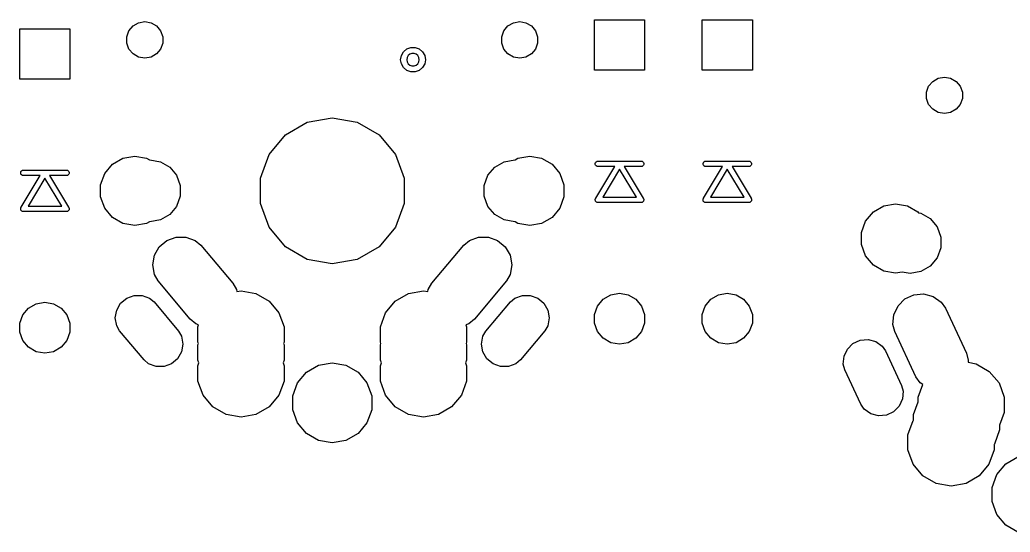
# Model space of a CAD drawing. Extents: x 61 to 195, y -144 to -65.
# Drawn here: x 127.8 to 155.38, y -139.5 to -125.24 of the extents above; entities that cross this region are included whole.
import ezdxf

# ---------------------------------------------------------------- set-up
doc = ezdxf.new("R2010")
doc.units = 0
doc.header["$MEASUREMENT"] = 0
doc.layers.add('BLACK', color=7, linetype='CONTINUOUS')

msp = doc.modelspace()

# ---------------------------------------------------------------- linework, layer by layer
at = {"layer": 'BLACK', "linetype": 'CONTINUOUS'}
for p, q in [((130.84, -125.546), (130.954, -125.411)), ((130.954, -125.411), (131.106, -125.323)), ((131.106, -125.323), (131.28, -125.292)), ((131.28, -125.292), (131.454, -125.323)), ((131.454, -125.323), (131.606, -125.411)), ((131.606, -125.411), (131.72, -125.546)), ((141.28, -125.546), (141.394, -125.411)), ((141.394, -125.411), (141.546, -125.323)), ((141.546, -125.323), (141.72, -125.292)), ((141.72, -125.292), (141.894, -125.323)), ((141.894, -125.323), (142.046, -125.411)), ((142.046, -125.411), (142.16, -125.546)), ((143.802, -126.638), (143.802, -125.241)), ((143.802, -125.241), (145.198, -125.241)), ((145.198, -125.241), (145.198, -126.638)), ((146.802, -126.638), (146.802, -125.241)), ((146.802, -125.241), (148.198, -125.241)), ((148.198, -125.241), (148.198, -126.638)), ((127.801, -126.888), (127.801, -125.491)), ((127.801, -125.491), (129.198, -125.491)), ((129.198, -125.491), (129.198, -126.888)), ((130.78, -125.712), (130.84, -125.546)), ((130.78, -125.888), (130.78, -125.712)), ((131.72, -125.546), (131.78, -125.712)), ((131.78, -125.712), (131.78, -125.888)), ((141.22, -125.712), (141.28, -125.546)), ((141.22, -125.888), (141.22, -125.712)), ((142.16, -125.546), (142.22, -125.712)), ((142.22, -125.712), (142.22, -125.888)), ((130.84, -126.054), (130.78, -125.888)), ((131.78, -125.888), (131.72, -126.054)), ((138.577, -126.051), (138.69, -126.01)), ((138.69, -126.01), (138.81, -126.01)), ((138.81, -126.01), (138.922, -126.051)), ((141.28, -126.054), (141.22, -125.888)), ((142.22, -125.888), (142.16, -126.054)), ((130.954, -126.189), (130.84, -126.054)), ((131.106, -126.277), (130.954, -126.189)), ((131.28, -126.308), (131.106, -126.277)), ((131.454, -126.277), (131.28, -126.308)), ((131.606, -126.189), (131.454, -126.277)), ((131.72, -126.054), (131.606, -126.189)), ((138.405, -126.35), (138.426, -126.232)), ((138.426, -126.232), (138.486, -126.128)), ((138.486, -126.128), (138.577, -126.051)), ((138.586, -126.29), (138.575, -126.35)), ((138.616, -126.238), (138.586, -126.29)), ((138.662, -126.198), (138.616, -126.238)), ((138.72, -126.178), (138.662, -126.198)), ((138.78, -126.178), (138.72, -126.178)), ((138.838, -126.198), (138.78, -126.178)), ((138.884, -126.238), (138.838, -126.198)), ((138.914, -126.29), (138.884, -126.238)), ((138.925, -126.35), (138.914, -126.29)), ((138.922, -126.051), (139.014, -126.128)), ((139.014, -126.128), (139.074, -126.232)), ((139.074, -126.232), (139.095, -126.35)), ((141.394, -126.189), (141.28, -126.054)), ((141.546, -126.277), (141.394, -126.189)), ((141.72, -126.308), (141.546, -126.277)), ((141.894, -126.277), (141.72, -126.308)), ((142.046, -126.189), (141.894, -126.277)), ((142.16, -126.054), (142.046, -126.189)), ((138.426, -126.468), (138.405, -126.35)), ((138.486, -126.572), (138.426, -126.468)), ((138.577, -126.649), (138.486, -126.572)), ((138.575, -126.35), (138.586, -126.41)), ((138.586, -126.41), (138.616, -126.462)), ((138.616, -126.462), (138.662, -126.502)), ((138.662, -126.502), (138.72, -126.522)), ((138.72, -126.522), (138.78, -126.522)), ((138.78, -126.522), (138.838, -126.502)), ((138.838, -126.502), (138.884, -126.462)), ((138.884, -126.462), (138.914, -126.41)), ((138.914, -126.41), (138.925, -126.35)), ((139.014, -126.572), (138.922, -126.649)), ((139.074, -126.468), (139.014, -126.572)), ((139.095, -126.35), (139.074, -126.468)), ((138.69, -126.69), (138.577, -126.649)), ((138.81, -126.69), (138.69, -126.69)), ((138.922, -126.649), (138.81, -126.69)), ((145.198, -126.638), (143.802, -126.638)), ((148.198, -126.638), (146.802, -126.638)), ((153.371, -126.865), (153.545, -126.834)), ((153.545, -126.834), (153.719, -126.865)), ((129.198, -126.888), (127.801, -126.888)), ((153.045, -127.254), (153.105, -127.088)), ((153.105, -127.088), (153.219, -126.953)), ((153.219, -126.953), (153.371, -126.865)), ((153.719, -126.865), (153.871, -126.953)), ((153.871, -126.953), (153.985, -127.088)), ((153.985, -127.088), (154.045, -127.254)), ((153.045, -127.43), (153.045, -127.254)), ((154.045, -127.254), (154.045, -127.43)), ((153.105, -127.596), (153.045, -127.43)), ((153.219, -127.731), (153.105, -127.596)), ((153.985, -127.596), (153.871, -127.731)), ((154.045, -127.43), (153.985, -127.596)), ((153.371, -127.819), (153.219, -127.731)), ((153.545, -127.85), (153.371, -127.819)), ((153.719, -127.819), (153.545, -127.85)), ((153.871, -127.731), (153.719, -127.819)), ((135.195, -128.444), (135.805, -128.092)), ((135.805, -128.092), (136.5, -127.969)), ((136.5, -127.969), (137.195, -128.092)), ((137.195, -128.092), (137.805, -128.444)), ((134.741, -128.985), (135.195, -128.444)), ((137.805, -128.444), (138.259, -128.985)), ((130.67, -129.094), (131, -129.035)), ((131, -129.035), (131.33, -129.094)), ((134.5, -129.647), (134.741, -128.985)), ((138.259, -128.985), (138.5, -129.647)), ((141.67, -129.094), (142, -129.035)), ((142, -129.035), (142.33, -129.094)), ((130.165, -129.518), (130.38, -129.261)), ((130.38, -129.261), (130.67, -129.094)), ((131.33, -129.094), (131.409, -129.139)), ((131.409, -129.139), (131.42, -129.137)), ((131.42, -129.137), (131.715, -129.189)), ((131.715, -129.189), (131.975, -129.339)), ((141.025, -129.339), (141.285, -129.189)), ((141.285, -129.189), (141.58, -129.137)), ((141.58, -129.137), (141.591, -129.139)), ((141.591, -129.139), (141.67, -129.094)), ((142.33, -129.094), (142.62, -129.261)), ((142.62, -129.261), (142.835, -129.518)), ((143.825, -129.237), (143.834, -129.212)), ((143.825, -129.263), (143.825, -129.237)), ((143.834, -129.288), (143.825, -129.263)), ((143.834, -129.212), (143.851, -129.192)), ((143.851, -129.308), (143.834, -129.288)), ((143.839, -130.206), (144.368, -129.325)), ((143.851, -129.192), (143.874, -129.178)), ((143.874, -129.322), (143.851, -129.308)), ((143.874, -129.178), (143.893, -129.175)), ((143.893, -129.325), (143.874, -129.322)), ((143.893, -129.175), (144.493, -129.175)), ((144.368, -129.325), (143.893, -129.325)), ((144.493, -129.175), (144.499, -129.174)), ((144.499, -129.174), (144.5, -129.174)), ((144.5, -129.174), (144.501, -129.174)), ((144.501, -129.174), (144.507, -129.175)), ((144.507, -129.175), (145.107, -129.175)), ((145.107, -129.325), (144.632, -129.325)), ((144.632, -129.325), (145.161, -130.206)), ((145.107, -129.175), (145.126, -129.178)), ((145.126, -129.322), (145.107, -129.325)), ((145.126, -129.178), (145.149, -129.192)), ((145.149, -129.308), (145.126, -129.322)), ((145.149, -129.192), (145.166, -129.212)), ((145.166, -129.288), (145.149, -129.308)), ((145.166, -129.212), (145.175, -129.237)), ((145.175, -129.263), (145.166, -129.288)), ((145.175, -129.237), (145.175, -129.263)), ((146.825, -129.237), (146.834, -129.212)), ((146.825, -129.263), (146.825, -129.237)), ((146.834, -129.288), (146.825, -129.263)), ((146.834, -129.212), (146.851, -129.192)), ((146.851, -129.308), (146.834, -129.288)), ((146.839, -130.206), (147.368, -129.325)), ((146.851, -129.192), (146.874, -129.178)), ((146.874, -129.322), (146.851, -129.308)), ((146.874, -129.178), (146.893, -129.175)), ((146.893, -129.325), (146.874, -129.322)), ((146.893, -129.175), (147.493, -129.175)), ((147.368, -129.325), (146.893, -129.325)), ((147.493, -129.175), (147.499, -129.174)), ((147.499, -129.174), (147.5, -129.174)), ((147.5, -129.174), (147.501, -129.174)), ((147.501, -129.174), (147.507, -129.175)), ((147.507, -129.175), (148.107, -129.175)), ((148.107, -129.325), (147.632, -129.325)), ((147.632, -129.325), (148.161, -130.206)), ((148.107, -129.175), (148.126, -129.178)), ((148.126, -129.322), (148.107, -129.325)), ((148.126, -129.178), (148.149, -129.192)), ((148.149, -129.308), (148.126, -129.322)), ((148.149, -129.192), (148.166, -129.212)), ((148.166, -129.288), (148.149, -129.308)), ((148.166, -129.212), (148.175, -129.237)), ((148.175, -129.263), (148.166, -129.288)), ((148.175, -129.237), (148.175, -129.263)), ((127.825, -129.487), (127.834, -129.462)), ((127.825, -129.513), (127.825, -129.487)), ((127.834, -129.538), (127.825, -129.513)), ((127.834, -129.462), (127.851, -129.442)), ((127.851, -129.558), (127.834, -129.538)), ((127.839, -130.456), (128.368, -129.575)), ((127.851, -129.442), (127.874, -129.428)), ((127.874, -129.572), (127.851, -129.558)), ((127.874, -129.428), (127.893, -129.425)), ((127.893, -129.575), (127.874, -129.572)), ((127.893, -129.425), (128.493, -129.425)), ((128.368, -129.575), (127.893, -129.575)), ((128.493, -129.425), (128.499, -129.424)), ((128.499, -129.424), (128.5, -129.424)), ((128.5, -129.424), (128.501, -129.424)), ((128.501, -129.424), (128.507, -129.425)), ((128.507, -129.425), (129.107, -129.425)), ((129.107, -129.575), (128.632, -129.575)), ((128.632, -129.575), (129.161, -130.456)), ((129.107, -129.425), (129.126, -129.428)), ((129.126, -129.572), (129.107, -129.575)), ((129.126, -129.428), (129.149, -129.442)), ((129.149, -129.558), (129.126, -129.572)), ((129.149, -129.442), (129.166, -129.462)), ((129.166, -129.538), (129.149, -129.558)), ((129.166, -129.462), (129.175, -129.487)), ((129.175, -129.513), (129.166, -129.538)), ((129.175, -129.487), (129.175, -129.513)), ((130.05, -129.832), (130.165, -129.518)), ((131.975, -129.339), (132.167, -129.568)), ((132.167, -129.568), (132.27, -129.85)), ((140.73, -129.85), (140.833, -129.568)), ((140.833, -129.568), (141.025, -129.339)), ((142.835, -129.518), (142.95, -129.832)), ((144.5, -129.396), (144.032, -130.175)), ((144.968, -130.175), (144.5, -129.396)), ((147.5, -129.396), (147.032, -130.175)), ((147.968, -130.175), (147.5, -129.396)), ((128.5, -129.646), (128.032, -130.425)), ((128.968, -130.425), (128.5, -129.646)), ((130.05, -130.168), (130.05, -129.832)), ((132.27, -129.85), (132.27, -130.15)), ((134.5, -130.353), (134.5, -129.647)), ((138.5, -129.647), (138.5, -130.353)), ((140.73, -130.15), (140.73, -129.85)), ((142.95, -129.832), (142.95, -130.168)), ((132.27, -130.15), (132.167, -130.432)), ((140.833, -130.432), (140.73, -130.15)), ((128.032, -130.425), (128.968, -130.425)), ((130.165, -130.482), (130.05, -130.168)), ((132.167, -130.432), (131.975, -130.661)), ((134.741, -131.015), (134.5, -130.353)), ((138.5, -130.353), (138.259, -131.015)), ((141.025, -130.661), (140.833, -130.432)), ((142.95, -130.168), (142.835, -130.482)), ((143.825, -130.236), (143.83, -130.224)), ((143.825, -130.237), (143.825, -130.236)), ((143.825, -130.236), (143.825, -130.236)), ((143.825, -130.249), (143.825, -130.237)), ((143.825, -130.262), (143.825, -130.249)), ((143.825, -130.263), (143.825, -130.262)), ((143.829, -130.275), (143.825, -130.263)), ((143.825, -130.263), (143.825, -130.263)), ((143.833, -130.287), (143.829, -130.275)), ((143.83, -130.224), (143.834, -130.212)), ((143.834, -130.287), (143.833, -130.287)), ((143.834, -130.212), (143.839, -130.206)), ((143.834, -130.288), (143.834, -130.287)), ((143.842, -130.298), (143.834, -130.288)), ((143.85, -130.308), (143.842, -130.298)), ((143.851, -130.308), (143.85, -130.308)), ((143.862, -130.315), (143.851, -130.308)), ((143.851, -130.308), (143.851, -130.308)), ((143.873, -130.321), (143.862, -130.315)), ((143.874, -130.322), (143.873, -130.321)), ((143.873, -130.321), (143.873, -130.321)), ((143.886, -130.324), (143.874, -130.322)), ((143.899, -130.326), (143.886, -130.324)), ((143.906, -130.325), (143.899, -130.326)), ((145.094, -130.325), (143.906, -130.325)), ((144.032, -130.175), (144.968, -130.175)), ((145.101, -130.326), (145.094, -130.325)), ((145.114, -130.324), (145.101, -130.326)), ((145.126, -130.322), (145.114, -130.324)), ((145.127, -130.321), (145.126, -130.322)), ((145.138, -130.315), (145.127, -130.321)), ((145.127, -130.321), (145.127, -130.321)), ((145.149, -130.308), (145.138, -130.315)), ((145.15, -130.308), (145.149, -130.308)), ((145.149, -130.308), (145.149, -130.308)), ((145.158, -130.298), (145.15, -130.308)), ((145.166, -130.288), (145.158, -130.298)), ((145.161, -130.206), (145.166, -130.212)), ((145.166, -130.212), (145.17, -130.224)), ((145.167, -130.287), (145.166, -130.287)), ((145.166, -130.287), (145.166, -130.288)), ((145.171, -130.275), (145.167, -130.287)), ((145.17, -130.224), (145.175, -130.236)), ((145.175, -130.263), (145.171, -130.275)), ((145.175, -130.236), (145.175, -130.236)), ((145.175, -130.236), (145.175, -130.237)), ((145.175, -130.237), (145.175, -130.249)), ((145.175, -130.249), (145.175, -130.262)), ((145.175, -130.262), (145.175, -130.263)), ((145.175, -130.263), (145.175, -130.263)), ((146.825, -130.236), (146.83, -130.224)), ((146.825, -130.237), (146.825, -130.236)), ((146.825, -130.236), (146.825, -130.236)), ((146.825, -130.249), (146.825, -130.237)), ((146.825, -130.262), (146.825, -130.249)), ((146.825, -130.263), (146.825, -130.262)), ((146.829, -130.275), (146.825, -130.263)), ((146.825, -130.263), (146.825, -130.263)), ((146.833, -130.287), (146.829, -130.275)), ((146.83, -130.224), (146.834, -130.212)), ((146.834, -130.287), (146.833, -130.287)), ((146.834, -130.212), (146.839, -130.206)), ((146.834, -130.288), (146.834, -130.287)), ((146.842, -130.298), (146.834, -130.288)), ((146.85, -130.308), (146.842, -130.298)), ((146.851, -130.308), (146.85, -130.308)), ((146.862, -130.315), (146.851, -130.308)), ((146.851, -130.308), (146.851, -130.308)), ((146.873, -130.321), (146.862, -130.315)), ((146.874, -130.322), (146.873, -130.321)), ((146.873, -130.321), (146.873, -130.321)), ((146.886, -130.324), (146.874, -130.322)), ((146.899, -130.326), (146.886, -130.324)), ((146.906, -130.325), (146.899, -130.326)), ((148.094, -130.325), (146.906, -130.325)), ((147.032, -130.175), (147.968, -130.175)), ((148.101, -130.326), (148.094, -130.325)), ((148.114, -130.324), (148.101, -130.326)), ((148.126, -130.322), (148.114, -130.324)), ((148.127, -130.321), (148.126, -130.322)), ((148.138, -130.315), (148.127, -130.321)), ((148.127, -130.321), (148.127, -130.321)), ((148.149, -130.308), (148.138, -130.315)), ((148.15, -130.308), (148.149, -130.308)), ((148.149, -130.308), (148.149, -130.308)), ((148.158, -130.298), (148.15, -130.308)), ((148.166, -130.288), (148.158, -130.298)), ((148.161, -130.206), (148.166, -130.212)), ((148.166, -130.212), (148.17, -130.224)), ((148.167, -130.287), (148.166, -130.287)), ((148.166, -130.287), (148.166, -130.288)), ((148.171, -130.275), (148.167, -130.287)), ((148.17, -130.224), (148.175, -130.236)), ((148.175, -130.263), (148.171, -130.275)), ((148.175, -130.236), (148.175, -130.236)), ((148.175, -130.236), (148.175, -130.237)), ((148.175, -130.237), (148.175, -130.249)), ((148.175, -130.249), (148.175, -130.262)), ((148.175, -130.262), (148.175, -130.263)), ((148.175, -130.263), (148.175, -130.263)), ((151.567, -130.588), (151.857, -130.42)), ((151.857, -130.42), (152.187, -130.362)), ((152.187, -130.362), (152.517, -130.42)), ((152.517, -130.42), (152.807, -130.588)), ((127.825, -130.486), (127.83, -130.474)), ((127.825, -130.487), (127.825, -130.486)), ((127.825, -130.486), (127.825, -130.486)), ((127.825, -130.499), (127.825, -130.487)), ((127.825, -130.512), (127.825, -130.499)), ((127.825, -130.513), (127.825, -130.512)), ((127.829, -130.525), (127.825, -130.513)), ((127.825, -130.513), (127.825, -130.513)), ((127.833, -130.537), (127.829, -130.525)), ((127.83, -130.474), (127.834, -130.462)), ((127.834, -130.537), (127.833, -130.537)), ((127.834, -130.462), (127.839, -130.456)), ((127.834, -130.538), (127.834, -130.537)), ((127.842, -130.548), (127.834, -130.538)), ((127.85, -130.558), (127.842, -130.548)), ((127.851, -130.558), (127.85, -130.558)), ((127.862, -130.565), (127.851, -130.558)), ((127.851, -130.558), (127.851, -130.558)), ((127.873, -130.571), (127.862, -130.565)), ((127.874, -130.572), (127.873, -130.571)), ((127.873, -130.571), (127.873, -130.571)), ((127.886, -130.574), (127.874, -130.572)), ((127.899, -130.576), (127.886, -130.574)), ((127.906, -130.575), (127.899, -130.576)), ((129.094, -130.575), (127.906, -130.575)), ((129.101, -130.576), (129.094, -130.575)), ((129.114, -130.574), (129.101, -130.576)), ((129.126, -130.572), (129.114, -130.574)), ((129.127, -130.571), (129.126, -130.572)), ((129.138, -130.565), (129.127, -130.571)), ((129.127, -130.571), (129.127, -130.571)), ((129.149, -130.558), (129.138, -130.565)), ((129.15, -130.558), (129.149, -130.558)), ((129.149, -130.558), (129.149, -130.558)), ((129.158, -130.548), (129.15, -130.558)), ((129.166, -130.538), (129.158, -130.548)), ((129.161, -130.456), (129.166, -130.462)), ((129.166, -130.462), (129.17, -130.474)), ((129.167, -130.537), (129.166, -130.537)), ((129.166, -130.537), (129.166, -130.538)), ((129.171, -130.525), (129.167, -130.537)), ((129.17, -130.474), (129.175, -130.486)), ((129.175, -130.513), (129.171, -130.525)), ((129.175, -130.486), (129.175, -130.486)), ((129.175, -130.486), (129.175, -130.487)), ((129.175, -130.487), (129.175, -130.499)), ((129.175, -130.499), (129.175, -130.512)), ((129.175, -130.512), (129.175, -130.513)), ((129.175, -130.513), (129.175, -130.513)), ((130.38, -130.739), (130.165, -130.482)), ((131.975, -130.661), (131.715, -130.811)), ((141.285, -130.811), (141.025, -130.661)), ((142.835, -130.482), (142.62, -130.739)), ((151.352, -130.844), (151.567, -130.588)), ((152.807, -130.588), (152.829, -130.614)), ((152.829, -130.614), (152.888, -130.624)), ((152.888, -130.624), (153.148, -130.774)), ((130.67, -130.906), (130.38, -130.739)), ((131, -130.965), (130.67, -130.906)), ((131.33, -130.906), (131, -130.965)), ((131.409, -130.861), (131.33, -130.906)), ((131.42, -130.863), (131.409, -130.861)), ((131.715, -130.811), (131.42, -130.863)), ((141.58, -130.863), (141.285, -130.811)), ((141.591, -130.861), (141.58, -130.863)), ((141.67, -130.906), (141.591, -130.861)), ((142, -130.965), (141.67, -130.906)), ((142.33, -130.906), (142, -130.965)), ((142.62, -130.739), (142.33, -130.906)), ((151.237, -131.159), (151.352, -130.844)), ((153.148, -130.774), (153.341, -131.004)), ((135.195, -131.556), (134.741, -131.015)), ((138.259, -131.015), (137.805, -131.556)), ((151.237, -131.494), (151.237, -131.159)), ((153.341, -131.004), (153.443, -131.285)), ((131.685, -131.555), (131.895, -131.38)), ((131.895, -131.38), (132.152, -131.286)), ((132.152, -131.286), (132.425, -131.286)), ((132.425, -131.286), (132.682, -131.38)), ((132.682, -131.38), (132.838, -131.511)), ((132.838, -131.511), (133.729, -132.573)), ((139.271, -132.573), (140.162, -131.511)), ((140.162, -131.511), (140.318, -131.38)), ((140.318, -131.38), (140.575, -131.286)), ((140.575, -131.286), (140.848, -131.286)), ((140.848, -131.286), (141.105, -131.38)), ((141.105, -131.38), (141.315, -131.555)), ((151.352, -131.809), (151.237, -131.494)), ((153.443, -131.285), (153.443, -131.585)), ((131.501, -132.061), (131.549, -131.792)), ((131.549, -131.792), (131.685, -131.555)), ((135.805, -131.908), (135.195, -131.556)), ((137.805, -131.556), (137.195, -131.908)), ((141.315, -131.555), (141.451, -131.792)), ((141.451, -131.792), (141.499, -132.061)), ((151.567, -132.065), (151.352, -131.809)), ((153.443, -131.585), (153.341, -131.867)), ((131.549, -132.33), (131.501, -132.061)), ((136.5, -132.031), (135.805, -131.908)), ((137.195, -131.908), (136.5, -132.031)), ((141.499, -132.061), (141.451, -132.33)), ((151.857, -132.233), (151.567, -132.065)), ((153.341, -131.867), (153.148, -132.096)), ((131.651, -132.507), (131.549, -132.33)), ((141.451, -132.33), (141.349, -132.507)), ((152.187, -132.291), (151.857, -132.233)), ((152.37, -132.259), (152.187, -132.291)), ((152.593, -132.298), (152.37, -132.259)), ((152.888, -132.246), (152.593, -132.298)), ((153.148, -132.096), (152.888, -132.246)), ((132.542, -133.569), (131.651, -132.507)), ((133.729, -132.573), (133.831, -132.75)), ((139.169, -132.75), (139.271, -132.573)), ((141.349, -132.507), (140.458, -133.569)), ((130.777, -132.987), (130.984, -132.911)), ((130.984, -132.911), (131.205, -132.911)), ((131.205, -132.911), (131.412, -132.987)), ((133.831, -132.75), (133.841, -132.803)), ((133.841, -132.803), (133.96, -132.781)), ((133.96, -132.781), (134.377, -132.855)), ((134.377, -132.855), (134.743, -133.067)), ((138.257, -133.067), (138.623, -132.855)), ((138.623, -132.855), (139.04, -132.781)), ((139.04, -132.781), (139.159, -132.803)), ((139.159, -132.803), (139.169, -132.75)), ((141.588, -132.987), (141.795, -132.911)), ((141.795, -132.911), (142.016, -132.911)), ((142.016, -132.911), (142.223, -132.987)), ((144.044, -133.017), (144.257, -132.893)), ((144.257, -132.893), (144.5, -132.851)), ((144.5, -132.851), (144.743, -132.893)), ((144.743, -132.893), (144.956, -133.017)), ((147.044, -133.017), (147.257, -132.893)), ((147.257, -132.893), (147.5, -132.851)), ((147.5, -132.851), (147.743, -132.893)), ((147.743, -132.893), (147.956, -133.017)), ((152.447, -133.006), (152.695, -132.891)), ((152.695, -132.891), (152.967, -132.867)), ((152.967, -132.867), (153.231, -132.938)), ((128.044, -133.267), (128.257, -133.143)), ((128.257, -133.143), (128.5, -133.101)), ((128.5, -133.101), (128.743, -133.143)), ((128.743, -133.143), (128.956, -133.267)), ((130.498, -133.319), (130.609, -133.128)), ((130.609, -133.128), (130.777, -132.987)), ((131.412, -132.987), (131.538, -133.093)), ((131.538, -133.093), (132.219, -133.904)), ((134.743, -133.067), (135.015, -133.391)), ((137.985, -133.391), (138.257, -133.067)), ((140.781, -133.904), (141.462, -133.093)), ((141.462, -133.093), (141.588, -132.987)), ((142.223, -132.987), (142.391, -133.128)), ((142.391, -133.128), (142.502, -133.319)), ((143.886, -133.205), (144.044, -133.017)), ((144.956, -133.017), (145.114, -133.205)), ((146.886, -133.205), (147.044, -133.017)), ((147.956, -133.017), (148.114, -133.205)), ((152.254, -133.2), (152.447, -133.006)), ((153.231, -132.938), (153.455, -133.094)), ((153.455, -133.094), (153.572, -133.262)), ((127.801, -133.687), (127.886, -133.455)), ((127.886, -133.455), (128.044, -133.267)), ((128.956, -133.267), (129.114, -133.455)), ((129.114, -133.455), (129.198, -133.687)), ((130.46, -133.536), (130.498, -133.319)), ((135.015, -133.391), (135.16, -133.788)), ((137.84, -133.788), (137.985, -133.391)), ((142.502, -133.319), (142.54, -133.536)), ((143.802, -133.437), (143.886, -133.205)), ((143.802, -133.683), (143.802, -133.437)), ((145.114, -133.205), (145.198, -133.437)), ((145.198, -133.437), (145.198, -133.683)), ((146.802, -133.437), (146.886, -133.205)), ((146.802, -133.683), (146.802, -133.437)), ((148.114, -133.205), (148.198, -133.437)), ((148.198, -133.437), (148.198, -133.683)), ((152.114, -133.719), (152.138, -133.447)), ((152.138, -133.447), (152.254, -133.2)), ((153.572, -133.262), (154.158, -134.518)), ((127.801, -133.933), (127.801, -133.687)), ((129.198, -133.687), (129.198, -133.933)), ((130.498, -133.753), (130.46, -133.536)), ((132.698, -133.7), (132.542, -133.569)), ((132.781, -133.73), (132.698, -133.7)), ((132.76, -133.788), (132.781, -133.73)), ((140.302, -133.7), (140.219, -133.73)), ((140.219, -133.73), (140.24, -133.788)), ((140.458, -133.569), (140.302, -133.7)), ((142.54, -133.536), (142.502, -133.753)), ((143.886, -133.915), (143.802, -133.683)), ((145.198, -133.683), (145.114, -133.915)), ((146.886, -133.915), (146.802, -133.683)), ((148.198, -133.683), (148.114, -133.915)), ((152.167, -133.917), (152.114, -133.719)), ((127.886, -134.165), (127.801, -133.933)), ((129.198, -133.933), (129.114, -134.165)), ((130.581, -133.896), (130.498, -133.753)), ((131.262, -134.707), (130.581, -133.896)), ((132.219, -133.904), (132.302, -134.047)), ((132.76, -134.212), (132.76, -133.788)), ((135.16, -133.788), (135.16, -134.212)), ((137.84, -134.212), (137.84, -133.788)), ((140.24, -133.788), (140.24, -134.212)), ((140.698, -134.047), (140.781, -133.904)), ((142.419, -133.896), (141.738, -134.707)), ((142.502, -133.753), (142.419, -133.896)), ((144.044, -134.103), (143.886, -133.915)), ((145.114, -133.915), (144.956, -134.103)), ((147.044, -134.103), (146.886, -133.915)), ((148.114, -133.915), (147.956, -134.103)), ((152.753, -135.173), (152.167, -133.917)), ((128.044, -134.353), (127.886, -134.165)), ((129.114, -134.165), (128.956, -134.353)), ((132.302, -134.047), (132.34, -134.264)), ((132.34, -134.264), (132.302, -134.481)), ((132.774, -134.25), (132.76, -134.212)), ((132.76, -134.288), (132.774, -134.25)), ((132.76, -134.712), (132.76, -134.288)), ((135.16, -134.212), (135.146, -134.25)), ((135.146, -134.25), (135.16, -134.288)), ((135.16, -134.288), (135.16, -134.712)), ((137.854, -134.25), (137.84, -134.212)), ((137.84, -134.288), (137.854, -134.25)), ((137.84, -134.712), (137.84, -134.288)), ((140.24, -134.212), (140.226, -134.25)), ((140.226, -134.25), (140.24, -134.288)), ((140.24, -134.288), (140.24, -134.712)), ((140.66, -134.264), (140.698, -134.047)), ((140.698, -134.481), (140.66, -134.264)), ((144.257, -134.226), (144.044, -134.103)), ((144.5, -134.269), (144.257, -134.226)), ((144.743, -134.226), (144.5, -134.269)), ((144.956, -134.103), (144.743, -134.226)), ((147.257, -134.226), (147.044, -134.103)), ((147.5, -134.269), (147.257, -134.226)), ((147.743, -134.226), (147.5, -134.269)), ((147.956, -134.103), (147.743, -134.226)), ((150.844, -134.403), (151, -134.247)), ((151, -134.247), (151.199, -134.154)), ((151.199, -134.154), (151.419, -134.134)), ((151.419, -134.134), (151.632, -134.191)), ((151.632, -134.191), (151.812, -134.318)), ((128.257, -134.476), (128.044, -134.353)), ((128.5, -134.519), (128.257, -134.476)), ((128.743, -134.476), (128.5, -134.519)), ((128.956, -134.353), (128.743, -134.476)), ((132.302, -134.481), (132.191, -134.672)), ((140.809, -134.672), (140.698, -134.481)), ((150.751, -134.602), (150.844, -134.403)), ((151.812, -134.318), (151.907, -134.453)), ((151.907, -134.453), (152.355, -135.413)), ((154.158, -134.518), (154.211, -134.715)), ((131.388, -134.813), (131.262, -134.707)), ((131.595, -134.889), (131.388, -134.813)), ((132.023, -134.813), (131.816, -134.889)), ((132.191, -134.672), (132.023, -134.813)), ((132.789, -134.79), (132.76, -134.712)), ((132.76, -134.868), (132.789, -134.79)), ((135.16, -134.712), (135.131, -134.79)), ((135.131, -134.79), (135.16, -134.868)), ((136.118, -134.85), (136.5, -134.783)), ((136.5, -134.783), (136.882, -134.85)), ((137.869, -134.79), (137.84, -134.712)), ((137.84, -134.868), (137.869, -134.79)), ((140.24, -134.712), (140.211, -134.79)), ((140.211, -134.79), (140.24, -134.868)), ((140.977, -134.813), (140.809, -134.672)), ((141.184, -134.889), (140.977, -134.813)), ((141.612, -134.813), (141.405, -134.889)), ((141.738, -134.707), (141.612, -134.813)), ((150.731, -134.822), (150.751, -134.602)), ((150.774, -134.981), (150.731, -134.822)), ((154.211, -134.715), (154.206, -134.772)), ((154.206, -134.772), (154.428, -134.811)), ((154.428, -134.811), (154.795, -135.023)), ((131.816, -134.889), (131.595, -134.889)), ((132.76, -135.292), (132.76, -134.868)), ((135.16, -134.868), (135.16, -135.292)), ((135.533, -135.342), (135.782, -135.044)), ((135.782, -135.044), (136.118, -134.85)), ((136.882, -134.85), (137.218, -135.044)), ((137.218, -135.044), (137.467, -135.342)), ((137.84, -135.292), (137.84, -134.868)), ((140.24, -134.868), (140.24, -135.292)), ((141.405, -134.889), (141.184, -134.889)), ((151.222, -135.941), (150.774, -134.981)), ((154.795, -135.023), (155.067, -135.347)), ((132.905, -135.689), (132.76, -135.292)), ((135.16, -135.292), (135.015, -135.689)), ((135.4, -135.706), (135.533, -135.342)), ((137.467, -135.342), (137.6, -135.706)), ((137.985, -135.689), (137.84, -135.292)), ((140.24, -135.292), (140.095, -135.689)), ((152.87, -135.34), (152.753, -135.173)), ((152.811, -135.745), (152.941, -135.39)), ((152.941, -135.39), (152.87, -135.34)), ((155.067, -135.347), (155.211, -135.745)), ((152.355, -135.413), (152.397, -135.572)), ((152.397, -135.572), (152.378, -135.792)), ((133.177, -136.013), (132.905, -135.689)), ((135.015, -135.689), (134.743, -136.013)), ((135.4, -136.094), (135.4, -135.706)), ((137.6, -135.706), (137.6, -136.094)), ((138.257, -136.013), (137.985, -135.689)), ((140.095, -135.689), (139.823, -136.013)), ((151.316, -136.076), (151.222, -135.941)), ((152.378, -135.792), (152.285, -135.992)), ((152.682, -136.228), (152.811, -135.872)), ((152.811, -135.872), (152.811, -135.745)), ((155.211, -135.745), (155.211, -136.168)), ((133.543, -136.225), (133.177, -136.013)), ((133.96, -136.299), (133.543, -136.225)), ((134.377, -136.225), (133.96, -136.299)), ((134.743, -136.013), (134.377, -136.225)), ((135.533, -136.458), (135.4, -136.094)), ((137.6, -136.094), (137.467, -136.458)), ((138.623, -136.225), (138.257, -136.013)), ((139.04, -136.299), (138.623, -136.225)), ((139.457, -136.225), (139.04, -136.299)), ((139.823, -136.013), (139.457, -136.225)), ((151.497, -136.203), (151.316, -136.076)), ((151.71, -136.26), (151.497, -136.203)), ((152.129, -136.147), (151.929, -136.241)), ((152.285, -135.992), (152.129, -136.147)), ((155.211, -136.168), (155.082, -136.523)), ((135.782, -136.756), (135.533, -136.458)), ((137.467, -136.458), (137.218, -136.756)), ((151.929, -136.241), (151.71, -136.26)), ((152.532, -136.788), (152.676, -136.39)), ((152.676, -136.39), (152.682, -136.384)), ((152.682, -136.384), (152.682, -136.228)), ((136.118, -136.95), (135.782, -136.756)), ((137.218, -136.756), (136.882, -136.95)), ((155.082, -136.651), (154.937, -137.049)), ((155.082, -136.523), (155.082, -136.651)), ((136.5, -137.017), (136.118, -136.95)), ((136.882, -136.95), (136.5, -137.017)), ((152.532, -137.211), (152.532, -136.788)), ((154.937, -137.049), (154.932, -137.055)), ((154.932, -137.055), (154.932, -137.211)), ((152.676, -137.609), (152.532, -137.211)), ((154.932, -137.211), (154.787, -137.609)), ((155.006, -137.89), (155.255, -137.593)), ((155.255, -137.593), (155.591, -137.399)), ((152.949, -137.933), (152.676, -137.609)), ((154.787, -137.609), (154.515, -137.933)), ((153.315, -138.145), (152.949, -137.933)), ((153.732, -138.218), (153.315, -138.145)), ((154.149, -138.145), (153.732, -138.218)), ((154.515, -137.933), (154.149, -138.145)), ((154.873, -138.255), (155.006, -137.89)), ((154.873, -138.643), (154.873, -138.255)), ((155.006, -139.007), (154.873, -138.643)), ((155.255, -139.305), (155.006, -139.007)), ((155.591, -139.499), (155.255, -139.305))]:
    msp.add_line(p, q, dxfattribs=at)

doc.saveas('drawing.dxf')
